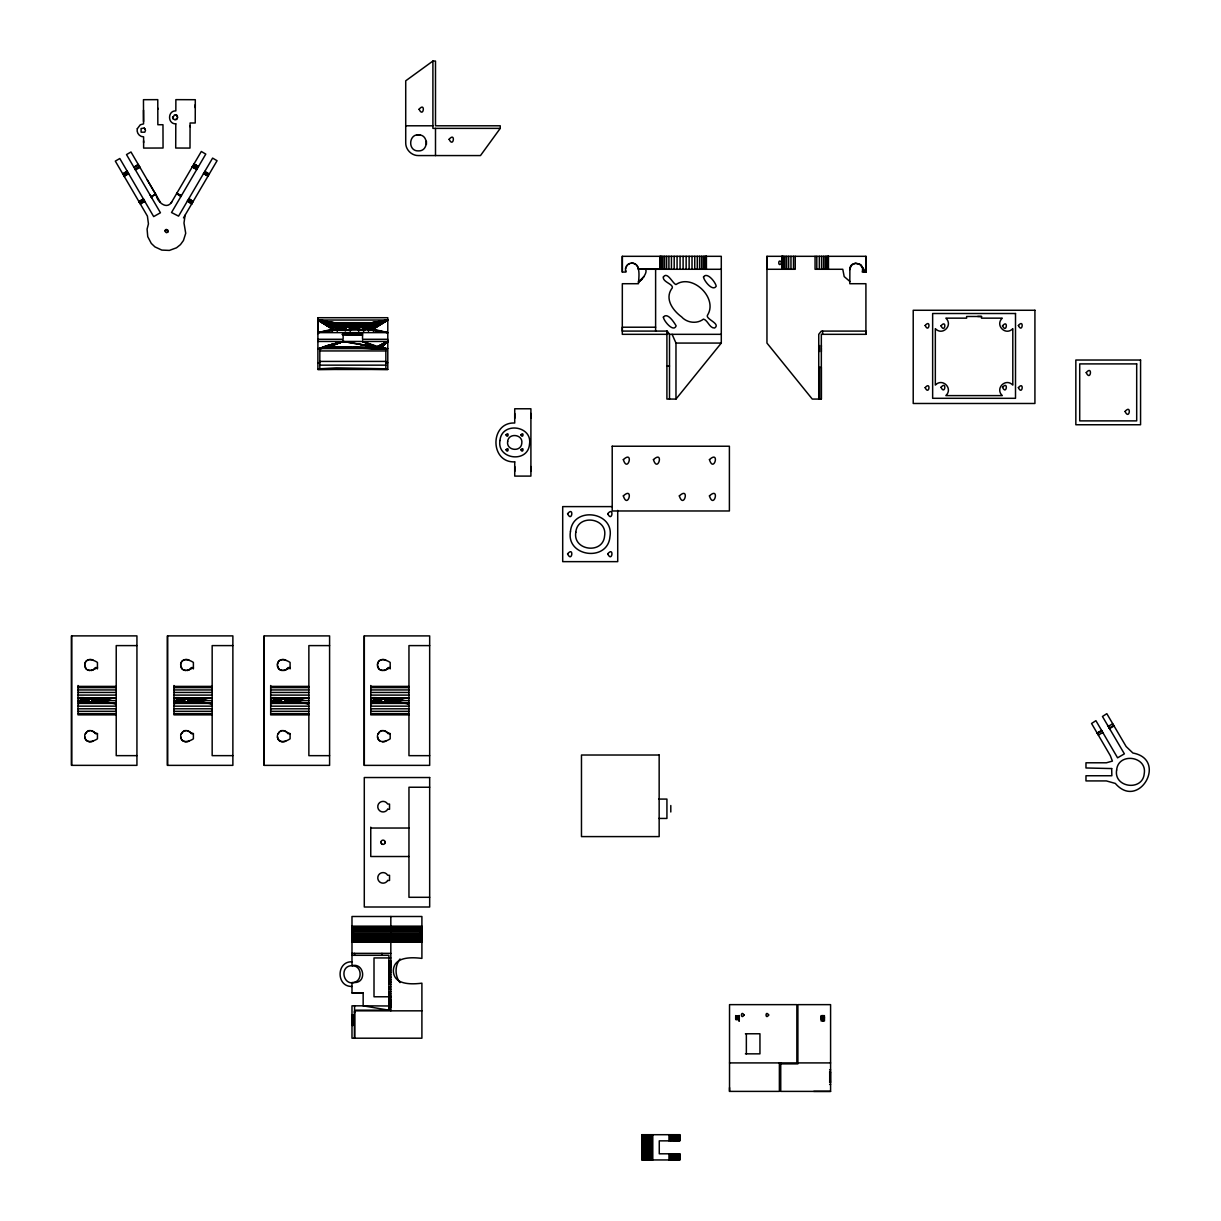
<?xml version="1.0" encoding="UTF-8"?>
<svg xmlns="http://www.w3.org/2000/svg" width="1221" height="1221" viewBox="0 0 1221 1221"><rect width="100%" height="100%" fill="white"/><g stroke="black" fill="none" stroke-linecap="round" stroke-linejoin="round"><path stroke-width="1.5" d="M71.551 765.353L71.551 635.882L136.935 635.882L136.935 765.353L71.551 765.353L71.551 635.882M167.491 765.369L167.491 635.882L232.875 635.882L232.875 765.353L167.491 765.369L167.491 635.882M264.194 765.369L264.209 635.897L329.594 635.897L329.594 765.369L264.194 765.369L264.209 635.897M317.887 326.663L317.872 333.791L317.887 317.719L387.79 317.719L387.79 369.459L317.887 369.459L317.887 317.719M354.578 1012.774L354.578 1010.835L421.901 1010.835M364.285 765.369L364.285 635.897L429.67 635.897L429.67 765.369L364.285 765.369L364.285 635.897M617.719 510.409L617.719 561.645L562.698 561.645L562.698 506.608L612.026 506.608M666.91 334.325L622.298 334.325L622.328 283.715L638.43 283.715C638.659 278.296 641.529 262.988 631.532 263.141C627.273 263.248 624.206 268.177 625.976 272.069L622.328 272.069L622.328 256.318L721.29 256.318L721.29 343.07L675.976 399.069L666.91 399.069L666.91 331.089L622.313 331.089L622.313 327.213L655.616 327.213M860.866 265.018L862.545 267.918L862.545 271.26L865.918 272.069L865.918 256.318L766.956 256.318L766.956 343.07L812.27 399.069L821.336 399.069L821.336 334.325L865.918 334.325L865.918 283.715L849.816 283.715L849.877 268.742L851.709 265.018L855.448 263.171L860.225 264.453L865.918 272.069L862.27 272.069C866.193 263.171 849.724 259.295 849.816 269.582M816.803 269.276L816.803 256.318M821.626 269.276L821.626 256.318M823.641 269.276L823.641 256.318M825.335 269.276L825.335 256.318M827.655 269.276L827.655 256.318M828.448 269.276L828.448 256.318M190.079 125.778L190.079 126.725M195.268 107.738L195.268 106.578M195.284 104.624L195.268 106.181M172.665 118.025L174.511 114.85L176.465 115.125L177.762 117.369L175.152 119.948L172.924 118.651L172.665 116.682M779.38 1062.911L779.38 1091.391L729.532 1091.391L729.532 1087.59M735.668 1019.214L735.714 1015.567M739.254 1021.031L739.316 1015.567M821.153 1021.031L821.229 1015.567M822.603 1021.031L822.679 1015.567M823.336 1021.031L823.412 1015.567M164.743 230.922C168.376 236.66 168.254 226.373 164.866 230.51M641.819 1149.205L641.834 1145.527M84.737 735.485C84.524 744.367 93.452 741.605 97.451 738.812L97.451 733.623C94.231 733.378 90.781 728.189 86.905 731.761C84.173 735.775 84.28 735.118 86.905 731.761M180.677 735.5C180.464 744.367 189.392 741.605 193.391 738.827L193.391 733.623C190.171 733.378 186.721 728.189 182.829 731.761C180.098 735.775 180.204 735.118 182.829 731.761M277.396 735.5C277.182 744.383 286.111 741.62 290.094 738.827L290.094 733.638C286.874 733.378 283.44 728.204 279.548 731.761C276.816 735.775 276.923 735.118 279.548 731.761M377.472 735.5C377.258 744.367 386.187 741.62 390.186 738.827L390.186 733.623C386.965 733.378 383.516 728.204 379.639 731.761C376.907 735.775 377.014 735.118 379.639 731.761M97.451 668.91L97.451 662.423C94.017 660.057 85.958 656.959 84.737 664.285C84.508 673.137 93.422 670.344 97.451 667.612L95.314 667.612L93.758 669.49M193.391 668.91L193.391 662.423C189.957 660.057 181.883 656.959 180.677 664.285C180.449 673.137 189.362 670.344 193.391 667.612L191.254 667.612L189.698 669.49M290.094 668.91L290.094 662.438C286.66 660.073 278.602 656.959 277.396 664.285C277.167 673.137 286.065 670.36 290.094 667.612L287.973 667.612L286.401 669.49M390.186 668.91L390.186 662.438C386.752 660.073 378.693 656.959 377.472 664.285C377.243 673.137 386.157 670.36 390.186 667.612L388.049 667.612L386.492 669.49M334.417 330.281C320.925 323.26 348.489 323.26 335.012 330.281M330.86 325.87L330.83 328.174C332.692 326.694 333.089 331.608 332.906 329.472L331.12 329.563L330.83 326.343L317.872 320.039L317.887 332.631L387.79 332.631L373.321 329.227L334.203 329.945L317.872 320.039L387.79 320.039L373.702 328.907L373.702 330.738C374.878 327.991 375.747 322.741 370.97 322.71L334.707 322.71C327.991 326.938 327.839 325.045 317.872 320.039L323.29 320.558M331.959 330.738L331.959 328.907L317.872 320.039L331.624 324.13L331.624 325.961C338.003 323.077 335.744 331.685 338.08 329.991L335.302 330.219M347.359 330.281C333.882 323.367 361.37 323.138 347.954 330.281M343.773 326.343C344.139 319.154 355.799 324.511 350.03 329.227C347.985 330.769 344.597 329.807 343.91 327.274C339.789 322.176 338.751 329.868 334.707 329.975L317.887 332.631L332.341 329.227L332.341 331.059M346.276 330.433C343.452 328.464 350.213 324.832 344.063 326.785L344.291 324.527L344.581 325.961L349.038 326.495L349.908 329.029M363.217 329.243C363.492 323.412 357.143 329.014 359.157 329.563C357.951 322.313 370.94 328.556 361.553 330.281M365.11 326.816C365.781 320.07 354.044 322.97 358.165 328.556C365.003 332.997 363.751 323.382 370.97 329.975L387.79 332.631L372.451 329.701M368.773 328.205C374.862 320.757 372.115 335.897 374.038 328.556L387.79 320.039L369.017 323.199L367.216 325.397L367.368 326.785L369.001 327.121L369.368 330.25L368.711 327.9L369.826 326.343L374.038 325.961L374.71 327.243L374.71 329.121L371.26 330.281M90.583 702.548C98.184 696.962 77.732 697.481 78.022 697.832L88.385 700.625L90.079 702.548L116.224 703.403L92.277 700.625L116.224 697.832L78.022 697.832L88.4 700.366L78.022 700.625L89.82 702.502M186.523 702.548C194.124 696.962 173.672 697.496 173.962 697.832L184.325 700.625L186.004 702.548L212.164 703.418L188.202 700.625L212.164 697.832L173.962 697.832L184.34 700.366L173.962 700.625L185.76 702.502M283.226 702.548C290.842 696.977 270.375 697.496 270.68 697.847L281.028 700.625L282.723 702.548L308.867 703.418L284.92 700.625L308.867 697.847L270.68 697.847L281.044 700.381L270.68 700.625L282.478 702.502M348.519 330.128L351.251 329.563L351.404 327.274L359.157 327.365M359.157 329.563C351.083 321.092 374.603 326.74 358.165 325.961L358.165 324.13L350.748 324.13L350.748 325.961C348.046 324.725 350.091 332.127 349.847 329.304M358.882 331.059L359.066 327.625L357.509 327.243L357.661 324.954L351.251 324.954L351.022 326.358L349.252 326.679L351.251 326.785L351.404 325.397L357.509 325.397L357.509 329.121L359.295 329.807M367.109 326.816L367.216 325.397L365.003 325.397L365.003 329.121L363.339 328.983L362.851 330.25L364.835 329.563L364.835 327.732L367.368 327.732L367.368 329.563L370.665 330.281M367.078 328.174L368.864 328.983C364.758 329.578 368.62 323.336 371.474 324.588C376.633 326.419 369.276 327.167 367.887 325.961L367.597 324.527L367.368 326.785L369.169 327.472L367.597 326.358L367.597 324.527M383.318 702.548C390.918 696.962 370.467 697.496 370.757 697.832L381.12 700.625L382.814 702.548L408.959 703.418L385.012 700.625L408.959 697.832L370.757 697.832L381.135 700.366L370.757 700.625L382.555 702.502M371.474 324.588L371.474 322.741L387.79 320.039L374.71 327.274L374.557 329.563L371.825 330.128M338.08 324.527L338.08 326.358L336.309 326.679L336.508 327.472L338.293 326.785L338.08 324.527L337.79 325.961L334.707 326.633C332.692 324.237 332.036 330.983 332.616 328.983L330.86 328.647C335.622 324.084 336.141 329.609 338.568 328.647L338.293 324.954L336.202 322.985L317.872 320.039L331.624 328.556L331.624 330.387M345.696 329.243L345.696 327.121L336.798 327.365L336.904 328.205M365.14 328.174C363.4 326.801 363.186 331.059 363.339 328.983L365.11 328.647L363.492 328.464L362.118 326.221L364.331 325.961L364.621 324.527L364.835 326.785L363.217 327.121L365.11 327.701L363.446 327.625L363.614 331.059M357.509 329.121L357.661 327.732L351.251 327.732M367.368 327.732L367.216 329.121L367.216 325.397M373.061 329.563L372.756 327.472L374.557 326.785L374.71 325.397L387.79 320.039L371.962 322.832L371.962 324.664L369.963 324.664L369.475 322.985L362.744 322.985L362.744 324.817L359.768 324.817L359.768 322.985L349.145 322.985L349.145 324.817L346.169 324.817L346.169 322.985L336.202 322.985L336.202 324.817L333.226 324.817L333.226 322.985L317.872 320.039L331.349 328.159L331.12 329.563L333.333 330.433L331.12 329.563L331.12 327.732L317.872 320.039L334.203 322.741L334.203 324.588L333.699 322.832L317.872 320.039L330.86 326.816M358.165 324.13L357.89 326.358L359.646 327.259L357.661 326.785L357.661 324.954L357.89 326.358L359.874 327.075L358.165 325.961L364.331 325.961L364.331 324.13L367.887 324.13L367.887 325.961L369.826 326.923L367.887 325.961L374.038 325.961L374.328 324.527L374.328 326.358L372.558 326.679L374.557 326.785L374.557 324.954L387.79 320.039L374.328 328.159L374.038 330.387M350.748 325.961L347.359 326.648L351.022 326.358L351.022 324.527L350.748 325.961L344.581 325.961L346.52 326.923L344.581 325.961L344.581 324.13L337.79 324.13L337.79 325.961L331.624 325.961L333.577 326.923L331.349 326.358L331.12 324.954L317.872 320.039L331.959 323.779L332.341 325.305L337.072 325.305L336.645 323.199L336.645 325.03L332.768 325.03L332.341 323.458L317.872 320.039L330.952 325.397L331.12 326.785L332.906 327.472L331.349 326.358L331.624 324.13M380.998 841.712L380.998 842.826M385.119 842.826L385.119 841.712M362.637 329.853L364.621 329.991L362.637 330.433M185.088 215.232L183.989 223.031L185.714 233.303L183.44 240.522L180.449 244.627L176.511 247.802L169.383 250.412L161.813 250.091L154.945 246.901L151.282 243.406L147.756 236.691L147.085 229.136L148.443 223.87L147.42 216.117L115.323 161.126L119.795 158.516L153.678 216.59L160.439 212.759L126.511 154.594L130.983 151.984L155.876 194.643M344.291 328.159L344.063 329.563L346.062 330.25M372.344 329.853L374.557 329.563L374.557 327.732L387.79 320.039L374.038 324.13L374.038 325.961L371.825 326.801L374.328 326.358L374.557 324.954M362.545 327.014L364.621 326.358L364.621 324.527M349.618 329.807L351.511 328.647L351.511 325.87L357.402 325.87M325.168 346.276C333.409 346.062 322.008 349.465 325.168 346.276L343.132 341.453L385.851 348.58L385.851 368.788L319.826 368.788L319.826 348.58L324.328 346.566M378.006 347.619L343.132 341.453L328.556 346.978L378.785 347.756C385.714 347.817 376.221 344.337 377.777 347.542L360.454 344.505M625.701 267.918L625.549 268.742M88.4 700.366L90.323 698.687M184.34 700.366L186.264 698.687M281.044 700.381L282.982 698.687M381.135 700.366L383.058 698.687M84.737 664.285L85.455 662.194M180.677 664.285L181.38 662.209M277.396 664.285L278.098 662.209M377.472 664.285L378.189 662.209M369.001 327.701L369.169 326.892M367.887 328.556L364.331 328.556L364.331 330.387L364.621 328.159L364.835 329.563L362.851 329.67M372.558 330.25L374.557 329.563L374.328 328.159M349.252 329.67L349.038 330.433L351.251 329.563L351.251 324.954M167.918 231.929L167.475 229.93L165.827 229.64M360.668 326.709L357.89 326.358L357.89 324.527M644.078 276.572C628.952 290.445 649.557 275.259 645.482 269.276L638.385 268.742L638.43 269.597M333.837 326.801L331.349 326.358M367.887 325.961L370.1 326.221M167.826 232.112L167.643 230.082L166.025 229.579M349.45 327.472L351.251 326.785L349.252 326.679M345.864 330.052L336.202 329.701M372.756 326.892L374.557 326.785M362.118 326.221L364.331 325.961M371.825 326.221L374.038 325.961M183.501 217.872L217.063 160.714L212.607 158.104L178.571 216.132L171.52 212.515L205.784 154.105L201.312 151.48L171.23 202.793L171.84 201.74M197.268 168.62L192.704 166.163L196.749 169.505L192.277 166.88L196.81 169.398M193.971 163.98L198.443 166.621L193.941 164.041L198.382 166.712L193.727 164.408L197.924 167.506M191.666 204.044L187.515 200.87L191.987 203.48L187.82 200.351L192.72 202.228M208.15 175.931L203.571 173.504L208.272 175.702M208.883 174.679L204.64 171.688M188.858 198.58L193.101 201.572L188.767 198.718M400.03 958.973C394.734 965.719 394.734 975.884 400.03 982.615M626.358 266.346L627.38 265.018M500.244 128.373L480.479 155.571L418.406 155.571C411.63 155.708 405.586 149.664 405.723 142.872L405.723 80.815L432.906 61.05L435.5 61.05L435.5 125.794L500.244 125.794L500.244 128.373L432.906 128.373L432.906 61.05M171.245 202.747C165.842 209.997 156.914 200.992 156.303 195.375M85.852 661.584L86.905 660.546M181.792 661.599L182.829 660.546M278.51 661.599L279.548 660.561M378.586 661.599L379.639 660.561M348.947 333.898L342.017 334.386M362.53 333.898L347.863 334.478M176.45 119.612L177.411 118.666M356.364 348.168L385.851 348.58L381.624 347.085L387.79 341.453L317.887 341.453M378.251 346.276L387.79 341.453L381.624 346.871L387.79 341.453L378.006 346.337M381.471 346.672L387.79 341.453L378.51 346.23M381.334 346.566L387.79 341.453L378.785 346.199M381.181 346.489L387.79 341.453L379.075 346.169M380.983 346.413L387.79 341.453L379.38 346.169M155.449 193.925L151.206 196.917L155.662 194.292M380.754 346.337L387.79 341.453L379.67 346.169M628.021 264.453L629.487 263.614M380.509 346.276L387.79 341.453L379.96 346.199M638.43 281.7L641.849 279.472M143.59 199.298L138.95 201.618L139.789 203.052L144.368 200.641L140.018 203.434L144.78 201.328L140.384 204.09M123.062 174.374L127.625 171.932M380.25 346.23L387.79 341.453M124.084 176.129L128.281 173.046M122.878 174.069L127.106 171.047M348.473 334.295L361.034 334.478M122.741 173.84L127.274 171.337M139.057 201.801L143.452 199.038M1108.256 726.358L1112.728 723.732M1109.248 728.052L1113.72 725.427M1109.568 728.586L1114.04 725.961M133.883 167.231L138.294 164.53L133.883 167.231L138.706 165.232M134.982 169.124L139.453 166.514M139.652 166.85L135.18 169.46L134.768 168.757M139.896 203.251L144.368 200.641M1097.13 733.058L1101.601 730.448M1097.221 733.226L1101.708 730.616M1097.389 733.485L1101.861 730.875M1098.335 735.103L1102.807 732.493M815.063 256.318L815.063 269.276L842.78 269.276L844.184 276.572L849.816 281.395M374.816 326.816L387.79 320.039L372.451 322.985L372.451 324.817L369.475 324.817L369.475 322.985M87.515 660.134L88.874 659.584M93.147 669.886L91.056 670.604M183.455 660.149L184.798 659.584M189.087 669.902L186.996 670.604M87.515 731.348L89.591 730.646M93.147 741.101L91.789 741.666M280.158 660.149L281.517 659.584M285.79 669.902L283.715 670.604M183.455 731.348L185.531 730.646M189.087 741.101L187.729 741.666M380.25 660.149L381.608 659.584M385.882 669.902L383.791 670.604M280.158 731.364L282.234 730.646M285.79 741.116L284.432 741.681M380.25 731.348L382.326 730.646M385.882 741.116L384.523 741.666M374.847 326.343L387.79 320.039L373.321 323.458L373.321 325.305L368.605 325.305L368.223 323.779L363.995 323.779L363.995 325.61L358.501 325.61L358.501 323.779L350.396 323.779L350.396 325.61L344.917 325.61L344.917 323.779L337.454 323.779L337.454 325.61L331.959 325.61L331.959 323.779M374.816 325.87L387.79 320.039L373.702 323.779L373.702 325.61L368.223 325.61L368.223 323.779M324.206 346.672L319.826 348.58L326.297 347.787M324.023 346.978L319.826 348.58L325.992 347.771M325.702 346.199L343.132 341.453L328.541 346.871L343.132 341.453L325.427 346.23M324.053 347.085L319.826 348.58L325.702 347.756M326.297 346.169L343.132 341.453L328.388 346.672L343.132 341.453L325.992 346.169M328.098 346.489L343.132 341.453L326.587 346.169M327.9 346.413L343.132 341.453L326.877 346.199M327.671 346.337L343.132 341.453L327.167 346.23M327.426 346.276L343.132 341.453M324.328 347.375L319.826 348.58L324.099 346.764L319.826 348.58L324.908 347.619M349.618 327.121L351.404 327.243L349.908 327.9M363.446 327.625L368.864 327.365M373.321 331.059L373.153 327.625L374.71 327.243L372.924 327.121L373.061 327.945M324.496 347.466L319.826 348.58L324.694 347.542M337.79 325.961L335.577 326.801M333.226 329.701L317.887 332.631L334.203 329.945M372.924 329.807L374.816 328.647L373.214 328.464L374.847 328.174L363.522 328.174M369.368 327.259L367.368 326.785L367.368 324.954L364.835 324.954L364.835 326.785L362.851 327.259L364.621 326.358M338.599 328.174L336.798 328.983L338.461 329.121M351.541 328.174L349.847 328.724M359.157 328.983L357.371 328.174M373.214 327.9L374.816 327.701L373.153 327.625M92.247 700.366L116.224 697.832L90.583 698.702M188.187 700.366L212.164 697.832L186.523 698.702M284.905 700.381L308.867 697.847L283.226 698.702M384.981 700.366L408.959 697.832L383.318 698.702M92.201 700.121L116.224 697.832L90.827 698.748M188.141 700.121L212.164 697.832L186.767 698.748M284.844 700.121L308.867 697.847L283.47 698.748M384.936 700.121L408.959 697.832L383.562 698.748M92.124 699.877L116.224 697.832L91.071 698.824M188.065 699.877L212.164 697.832L187.011 698.824M284.768 699.892L308.867 697.847L283.715 698.839M384.859 699.877L408.959 697.832L383.806 698.839M348.244 330.219L351.022 329.991L351.022 328.159M361.843 330.219L364.621 329.991M371.55 330.219L374.328 329.991L372.1 330.006M351.404 327.243L349.755 327.365L349.755 329.563M332.616 328.983L330.952 329.121L330.952 325.397M363.339 327.365L365.003 327.243L364.835 324.954M373.061 327.365L374.71 327.243M92.002 699.648L116.224 697.832L91.3 698.946M187.942 699.648L212.164 697.832L187.24 698.946M284.661 699.664L308.867 697.847L283.944 698.946M384.737 699.648L408.959 697.832L384.035 698.946M737.286 1015.979C735.073 1015.887 735.317 1019.581 737.499 1019.199C741.773 1018.024 734.706 1012.056 737.286 1019.688M822.817 1015.964C820.588 1015.887 820.833 1019.566 823.015 1019.199C827.289 1018.024 820.222 1012.041 822.817 1019.688M92.247 700.869L116.224 703.403L78.022 703.403L90.079 702.548M188.187 700.885L212.164 703.418L173.962 703.418L186.004 702.548M284.905 700.885L308.867 703.418L270.68 703.418L282.723 702.548M384.981 700.885L408.959 703.418L370.757 703.418L382.814 702.548M78.022 703.403L90.323 702.563M173.962 703.418L186.264 702.563M270.68 703.418L282.982 702.563M370.757 703.418L383.058 702.563M332.463 327.9L330.952 327.243L332.753 327.701M357.509 327.243L359.447 326.892M333.333 329.853L331.349 329.991L334.127 330.219M369.001 327.121L367.109 327.701L368.711 327.9L368.605 331.059M351.984 961.812C336.141 961.095 336.141 987.133 351.984 986.415M91.865 699.435L116.224 697.832L91.514 699.084M187.805 699.435L212.164 697.832L187.439 699.084M284.524 699.45L308.867 697.847L284.157 699.084M384.6 699.45L408.959 697.832L384.249 699.084M631.12 263.171L632.814 263.171M89.591 659.432L91.056 659.432M185.531 659.432L186.996 659.432M282.234 659.447L283.715 659.447M382.326 659.432L383.791 659.432M91.056 741.819L89.591 741.819M186.996 741.819L185.531 741.819M283.715 741.819L282.234 741.819M383.791 741.819L382.326 741.819M91.697 699.251L116.224 697.832M187.637 699.251L212.164 697.832M284.356 699.251L308.867 697.847M384.432 699.251L408.959 697.832M331.349 324.527L331.12 326.785L333.104 326.679L332.906 327.472M338.461 325.397L343.91 325.397L344.063 326.785L346.062 326.679L345.864 327.472L344.291 326.358L344.291 324.527M359.646 326.679L357.661 326.785L359.157 327.945M335.577 330.128L338.08 329.991L335.836 330.006M359.646 330.25L357.661 329.563L357.661 327.732M362.118 330.128L364.835 329.563M319.826 368.788L336.324 367.872L385.851 368.788M359.066 327.625L357.402 327.701L359.005 327.9M363.446 328.724L365.11 328.647M373.153 328.724L374.816 328.647M317.887 369.459L333.608 369.261M368.559 369.261L337.103 369.261M348.794 330.006L351.022 329.991L350.748 328.556L358.165 328.556M352.838 334.493L360.836 334.447L348.077 334.447M659.996 269.276L660.592 256.318M405.723 125.794L432.906 125.794M416.971 134.859L419.948 134.859M645.482 269.276L721.29 269.276M981.516 316.483L966.62 316.483L966.62 318.147L945.878 318.147C953.403 325.32 942.505 336.202 935.332 328.678L935.332 385.073C942.505 377.548 953.403 388.446 945.878 395.604L1002.258 395.604C994.733 388.446 1005.631 377.548 1012.804 385.073L1012.804 328.678C1005.631 336.202 994.733 325.32 1002.258 318.147L981.516 318.147L981.516 316.483L977.685 316.437M337.072 325.305L337.072 323.458L345.299 323.458L345.711 325.03L349.603 325.03L349.603 323.199L350.03 325.305L345.299 325.305L344.917 323.779M350.03 325.305L350.03 323.458L358.882 323.458L359.31 325.03L363.202 325.03L363.202 323.199L363.614 325.305L358.882 325.305L358.501 323.779M363.614 325.305L363.614 323.458L368.605 323.458L369.017 325.03L372.909 325.03L372.909 323.199L373.321 325.305M333.226 322.985L333.699 324.664L335.714 324.664L335.714 322.832L336.202 324.817M346.169 322.985L346.657 324.664L348.657 324.664L348.657 322.832L349.145 324.817M359.768 322.985L360.241 324.664L362.255 324.664L362.255 322.832L362.744 324.817M336.508 329.472L338.293 329.563L338.293 324.954L344.063 324.954L344.063 329.563L343.91 327.274L345.558 327.365L345.558 329.563M365.11 325.87L367.109 325.87M351.541 326.343L357.371 326.343M365.14 326.343L367.078 326.343M344.887 326.694L350.183 326.694M359.02 326.694L365.247 326.709M338.568 326.816L343.803 326.816M351.511 326.816L357.402 326.816M338.293 327.732L344.063 327.732M330.83 328.174L345.39 328.174M349.923 328.174L358.989 328.174M337.79 328.556L344.581 328.556M344.917 328.907L337.454 328.907L337.454 330.738L337.072 329.227L345.299 329.227L345.299 331.059M350.03 331.059L350.03 329.227L358.882 329.227M368.605 329.227L363.614 329.227L363.995 330.738L363.995 328.907L368.223 328.907L368.223 330.738M349.145 329.701L359.768 329.701M362.744 329.701L369.475 329.701M343.07 334.295L347.451 334.478M721.29 334.325L669.505 334.325L666.91 331.089L669.505 334.325L669.505 399.069M343.132 335.042L362.545 335.042M317.887 339.285L343.132 339.285L343.132 333.592M387.79 339.285L362.545 339.285L362.545 333.592M672.099 334.325L675.976 343.07L721.29 343.07M317.887 348.58L387.79 348.58M319.826 350.946L385.851 350.946M319.826 361.416L385.851 361.416M317.887 362.713L319.826 362.713M385.851 362.713L387.79 362.713M319.826 365.155L385.851 365.155M666.91 366.041L669.505 366.041M136.935 645.604L116.224 645.604L116.224 755.646L136.935 755.646M232.875 645.604L212.164 645.604L212.164 755.646L232.875 755.646M329.594 645.604L308.867 645.604L308.867 755.662L329.594 755.662M429.67 645.604L408.959 645.604L408.959 755.662L429.67 755.662M78.022 686.385L116.224 686.385M173.962 686.385L212.164 686.385M270.68 686.385L308.867 686.385M370.757 686.385L408.959 686.385M78.022 687.621L116.224 687.621M173.962 687.621L212.164 687.621M270.68 687.621L308.867 687.621M370.757 687.621L408.959 687.621M78.022 689.941L116.224 689.941M173.962 689.941L212.164 689.941M270.68 689.941L308.867 689.941M370.757 689.941L408.959 689.941M78.022 692.444L116.224 692.444M173.962 692.444L212.164 692.444M270.68 692.46L308.867 692.46M370.757 692.46L408.959 692.46M78.022 695.085L116.224 695.085M173.962 695.1L212.164 695.1M270.68 695.1L308.867 695.1M370.757 695.1L408.959 695.1M92.277 700.625L116.224 700.625M188.202 700.625L212.164 700.625M284.92 700.625L308.867 700.625M385.012 700.625L408.959 700.625M78.022 706.15L116.224 706.15M173.962 706.15L212.164 706.15M270.68 706.165L308.867 706.165M370.757 706.15L408.959 706.15M78.022 708.791L116.224 708.791M173.962 708.791L212.164 708.791M270.68 708.806L308.867 708.806M370.757 708.806L408.959 708.806M78.022 711.309L116.224 711.309M173.962 711.309L212.164 711.309M270.68 711.309L308.867 711.309M370.757 711.309L408.959 711.309M78.022 713.629L116.224 713.629M173.962 713.629L212.164 713.629M270.68 713.629L308.867 713.629M370.757 713.629L408.959 713.629M116.224 714.865L78.022 714.865L78.022 685.515M212.164 714.865L173.962 714.865L173.962 685.515M308.867 714.88L270.68 714.88L270.68 685.53M408.959 714.865L370.757 714.865L370.757 685.515M95.314 733.638L97.451 733.638M191.254 733.638L193.391 733.638M287.973 733.653L290.094 733.653M388.049 733.638L390.186 733.638M429.67 787.24L408.959 787.24L408.959 897.298L429.67 897.298M658.821 799.083L666.925 799.083L666.925 818.436L658.821 818.436M370.757 828.036L408.959 828.036M408.959 856.516L370.757 856.516L370.757 827.166M351.984 926.159L421.901 926.159M351.984 927.075L421.901 927.075M351.984 927.319L421.901 927.319M351.984 928.128L421.901 928.128M351.984 929.288L421.901 929.288M353.281 930.539L419.963 930.539M351.984 930.738L353.281 930.738M419.963 930.738L421.901 930.738M351.984 931.654L421.901 931.654M351.984 932.615L353.281 932.615M419.963 932.615L421.901 932.615M353.281 933.226L419.963 933.241M351.984 933.607L353.281 933.607M419.963 933.622L421.901 933.622M351.984 934.63L421.901 934.63M351.984 935.637L353.281 935.637M419.963 935.637L421.901 935.637M353.281 936.019L419.963 936.019M351.984 936.644L353.281 936.644M419.963 936.644L421.901 936.644M353.281 937.392L419.963 937.392M351.984 937.606L353.281 937.606M419.963 937.606L421.901 937.606M351.984 938.506L421.901 938.522M351.984 939.972L421.901 939.972M351.984 941.132L421.901 941.132M351.984 941.94L421.901 941.94M351.984 942.185L421.901 942.185M351.984 953.357L390.827 953.357M351.984 955.31L388.889 955.31L388.889 1010.179L363.156 1005.829L351.984 1005.829L351.984 1038.201L421.901 1038.201L421.901 983.18C411.904 984.431 393.666 985.24 393.345 970.802C393.666 956.364 411.904 957.157 421.901 958.409L421.901 916.498L351.984 916.498L351.984 965.704C339.438 965.582 342.521 985.82 354.578 982.539C367.139 982.646 364.041 962.407 351.984 965.704C362.835 965.201 362.835 983.027 351.984 982.539L351.984 992.963L363.156 992.963M390.827 957.936L374.008 957.936L374.008 996.779L390.827 996.779M388.889 961.431L390.827 961.431M388.889 961.675L390.827 961.675M388.889 961.95L390.827 961.95M388.889 962.27L390.827 962.27M388.889 962.621L390.827 962.621M388.889 963.003L390.827 963.003M388.889 963.4L390.827 963.4M388.889 963.812L390.827 963.812M388.889 964.239L390.827 964.239M388.889 964.666L390.827 964.666M388.889 965.078L390.827 965.078M388.889 965.414L390.827 965.414M388.889 965.475L390.827 965.475M388.889 965.857L390.827 965.857M388.889 966.208L390.827 966.208M388.889 966.528L390.827 966.711M388.889 966.803L390.827 966.803M388.889 967.047L390.827 967.047M388.889 967.23L390.827 967.368M388.889 967.81L390.827 967.81M388.889 969.199L390.827 969.199M388.889 970.832L390.827 970.832M388.889 972.252L390.827 972.252M388.889 972.71L390.827 972.71M388.889 974.785L390.827 974.785M388.889 977.014L390.827 977.014M388.889 977.349L390.827 977.349M388.889 979.379L390.827 979.379M388.889 979.914L390.827 979.914M388.889 981.821L390.827 981.821M388.889 982.447L390.827 982.447M388.889 984.309L390.827 984.309M388.889 986.797L390.827 986.797M388.889 989.239L390.827 989.239M388.889 991.605L390.827 991.605M351.984 992.887L363.156 992.887L363.156 1005.829L390.827 1005.997M388.889 993.833L390.827 993.833M388.889 995.909L390.827 995.909M388.889 997.786L390.827 997.786M388.889 999.419L390.827 999.419M388.889 1000.808L390.827 1000.808M388.889 1001.251L390.827 1001.144M388.889 1001.388L390.827 1001.388M388.889 1001.571L390.827 1001.571M388.889 1001.907L390.827 1001.907M388.889 1002.09L390.827 1002.09M388.889 1002.41L390.827 1002.41M388.889 1002.762L390.827 1002.716M388.889 1003.143L390.827 1003.204M388.889 1003.54L390.827 1003.54M388.889 1003.952L390.827 1003.952M388.889 1004.379L390.827 1004.379M388.889 1004.807L390.827 1004.807M388.889 1005.219L390.827 1005.219M388.889 1005.616L390.827 1005.616M388.889 1006.348L390.827 1006.348M388.889 1006.669L390.827 1006.669M388.889 1006.943L390.827 1006.943M388.889 1007.172L390.827 1007.371M388.889 1007.584L390.827 1007.584M390.827 1010.179L354.578 1010.179L354.578 1005.829M351.984 1014.743L353.281 1014.743L353.281 1025.426L351.984 1025.426M351.984 1016.193L353.281 1016.193M351.984 1017.108L353.281 1017.108M351.984 1018.07L353.281 1018.07M351.984 1019.062L353.281 1019.062M351.984 1020.084L353.281 1020.084M351.984 1021.092L353.281 1021.092M351.984 1022.084L353.281 1022.084M351.984 1023.061L353.281 1023.061M351.984 1023.961L353.281 1023.961M745.421 1033.775L759.95 1033.775L759.95 1053.845L745.421 1053.845M729.532 1062.911L830.585 1062.911M829.608 1069.855L830.585 1069.855M829.608 1071.992L830.585 1071.992M829.608 1072.42L830.585 1072.42M829.608 1073.259L830.585 1073.259M829.608 1074.175L830.585 1074.175M829.608 1075.136L830.585 1075.136M829.608 1076.128L830.585 1076.128M829.608 1077.151L830.585 1077.151M829.608 1078.158L830.585 1078.158M829.608 1079.166L830.585 1079.166M829.608 1080.127L830.585 1080.127M829.608 1081.028L830.585 1081.028M829.608 1081.882L830.585 1081.882M829.608 1082.294L830.585 1082.294M829.608 1084.446L830.585 1084.446M813.751 1091.391L830.585 1091.391L830.585 1004.639L797.893 1004.639L797.893 1063.873L780.738 1063.873L780.738 1062.911L780.738 1091.391L830.585 1091.391M656.73 269.276L655.616 269.276L655.616 331.089M370.375 330.219L367.597 329.991L369.826 330.006M333.577 330.006L331.349 329.991L333.837 330.128M360.119 330.006L357.89 329.991L360.958 330.281M374.328 326.358C371.871 325 372.268 328.251 372.344 326.495M338.08 326.358L336.096 326.495M348.794 326.343L351.022 326.358M353.541 347.344L378.251 347.68L360.683 344.566M372.069 369.261L387.79 369.459M378.51 347.726L328.556 346.978L385.851 348.58L381.639 346.978M381.334 347.375L385.851 348.58L326.877 347.756L385.851 348.58L381.562 347.176L385.851 348.58L356.761 348.107M327.426 347.68L356.501 348.153M380.983 347.542L385.851 348.58L327.9 347.542L385.851 348.58L381.181 347.466M379.38 347.787L385.851 348.58L328.251 347.375L385.851 348.58L379.67 347.771M638.385 268.742L659.798 269.276L659.996 256.318M385.851 348.58L328.48 347.176L385.851 348.58L378.785 347.756M328.388 347.283L357.051 347.985M382.326 702.426L370.757 700.625L381.135 700.885M282.234 702.426L270.68 700.625L281.044 700.885M185.516 702.411L173.962 700.625L184.34 700.885M89.591 702.411L78.022 700.625L88.4 700.869M383.562 702.502L408.959 703.418L384.936 701.129M283.47 702.502L308.867 703.418L284.844 701.129M186.767 702.502L212.164 703.418L188.141 701.129M90.827 702.502L116.224 703.403L92.201 701.129M383.806 702.426L408.959 703.418L384.859 701.373M283.715 702.426L308.867 703.418L284.768 701.373M187.011 702.411L212.164 703.418L188.065 701.373M91.071 702.411L116.224 703.403L92.124 701.373M367.109 328.647L368.773 328.724L369.001 329.807M357.402 328.647L359.066 328.724M345.467 328.724L343.803 328.647L343.803 325.87L338.599 326.343M330.86 328.647L332.524 328.724M384.035 702.304L408.959 703.418L384.737 701.602M283.944 702.304L308.867 703.418L284.661 701.602M187.24 702.304L212.164 703.418L187.942 701.602M91.3 702.304L116.224 703.403L92.002 701.587M382.097 702.304L370.757 700.625L381.181 701.129M282.005 702.304L270.68 700.625L281.105 701.129M185.287 702.304L173.962 700.625L184.386 701.129M89.362 702.304L78.022 700.625L88.446 701.129M384.249 702.167L408.959 703.418L384.6 701.816M284.157 702.167L308.867 703.418L284.524 701.816M187.439 702.167L212.164 703.418L187.805 701.8M91.514 702.167L116.224 703.403L91.865 701.8M362.851 326.679L364.835 326.785M349.45 329.472L351.251 329.563M344.063 326.785L345.696 327.121M331.12 326.785L332.906 326.892M367.597 329.991L370.1 330.128M360.393 330.128L357.89 329.991L360.668 330.219M384.432 701.999L408.959 703.418M284.356 701.999L308.867 703.418M187.637 701.999L212.164 703.418M91.697 701.999L116.224 703.403M419.459 134.921C408.577 133.058 407.371 151.328 418.406 150.9C428.632 151.389 428.846 134.631 418.62 134.859M344.581 325.961L346.795 326.801M363.217 327.121L365.003 327.243M336.675 327.121L338.461 327.243L338.293 329.563L338.08 328.159M349.038 329.853L350.748 330.387L350.748 328.556M382.814 698.702L370.757 697.832L381.181 700.121M381.883 702.167L370.757 700.625L381.273 701.373M282.723 698.702L270.68 697.847L281.105 700.121M281.792 702.167L270.68 700.625L281.181 701.373M186.004 698.702L173.962 697.832L184.386 700.121M185.088 702.167L173.962 700.625L184.478 701.373M90.079 698.702L78.022 697.832L88.446 700.121M89.148 702.167L78.022 700.625L88.538 701.373M382.555 698.748L370.757 697.832L381.273 699.877M282.478 698.748L270.68 697.847L281.181 699.892M185.76 698.748L173.962 697.832L184.478 699.877M89.82 698.748L78.022 697.832L88.538 699.877M373.061 328.983L374.71 329.121L374.71 325.397M330.952 327.243L332.616 327.365L332.616 329.563M349.755 328.983L351.404 329.121M344.291 329.991L347.069 330.219M382.326 698.839L370.757 697.832L381.379 699.648M282.234 698.839L270.68 697.847L281.288 699.664M185.516 698.824L173.962 697.832L184.585 699.648M89.591 698.824L78.022 697.832L88.645 699.648M381.685 701.999L370.757 700.625L381.379 701.602M281.608 701.999L270.68 700.625L281.288 701.602M184.89 701.999L173.962 700.625L184.585 701.602M88.95 701.999L78.022 700.625L88.645 701.587M382.097 698.946L370.757 697.832L381.517 699.45M282.005 698.946L270.68 697.847L281.441 699.45M185.287 698.946L173.962 697.832L184.722 699.435M89.362 698.946L78.022 697.832L88.782 699.435M370.757 700.625L381.517 701.816M270.68 700.625L281.441 701.816M173.962 700.625L184.722 701.8M78.022 700.625L88.782 701.8M381.883 699.084L370.757 697.832L381.685 699.251M281.792 699.084L270.68 697.847L281.608 699.251M185.088 699.084L173.962 697.832L184.89 699.251M89.148 699.084L78.022 697.832L88.95 699.251M345.406 327.9L343.91 327.243M371.474 329.945L387.79 332.631M343.773 328.174L345.558 328.983M382.326 670.604L380.25 669.902M282.234 670.604L280.158 669.902M185.531 670.604L183.455 669.902M89.591 670.604L87.515 669.886M383.791 730.646L385.882 731.348M283.715 730.646L285.79 731.364M186.996 730.646L189.087 731.348M91.056 730.646L93.147 731.348M144.215 128.113L141.087 128.541L141.102 132.204L144.765 132.189L145.513 130.357L144.215 128.113L145.162 129.06M377.579 347.466L362.545 341.453L377.579 346.489M633.638 263.339L635.897 264.453M384.523 659.584L385.882 660.149M284.432 659.584L285.79 660.149M187.729 659.584L189.087 660.149M91.789 659.584L93.147 660.134M281.517 741.681L280.158 741.116M184.798 741.666L183.455 741.101M88.874 741.666L87.515 741.101M377.289 347.283L362.545 341.453L377.411 347.375M362.545 341.453L377.182 347.176M180.906 196.535L176.633 193.544L181.441 195.604M191.987 203.48L187.439 201.007L191.834 203.754M193.727 164.408L198.275 166.911M175.839 114.866L176.999 115.537M193.544 164.713L198.016 167.338M204.838 171.337L209.31 173.962M192.704 166.163L197.176 168.788M192.521 166.468L196.993 169.093L192.613 166.331M196.856 169.322L192.384 166.697L196.779 169.46M176.755 193.361L181.227 195.986L176.862 193.177M176.633 193.544L181.12 196.169M187.713 200.534L192.17 203.159M386.492 731.761L387.942 733.409M286.401 731.761L287.851 733.424M189.698 731.761L191.148 733.409M93.758 731.761L95.207 733.409M379.639 740.704L378.586 739.667M279.548 740.704L278.51 739.667M182.829 740.704L181.792 739.651M86.905 740.689L85.852 739.651M176.465 115.125L177.411 116.071M379.075 669.001L377.472 665.75M278.999 669.001L277.396 665.766M182.28 669.001L180.677 665.75M86.34 669.001L84.737 665.75M636.538 265.018L637.576 266.346M1107.6 725.243L1110.225 729.7M147.298 179.945L160.378 202.289M150.198 195.192L151.831 197.97M135.439 169.917L139.972 167.399M124.328 176.541L123.703 175.473M128.8 173.947L123.901 175.824L128.373 173.214L124.267 176.45M378.189 739.041L377.472 736.965M278.098 739.056L277.396 736.965M181.38 739.041L180.677 736.965M85.455 739.041L84.737 736.965M638.217 267.918L637.942 267.109M172.573 117.353L172.924 118.651M371.474 322.741L371.962 324.664M362.255 324.664L361.752 322.741L361.752 324.588M348.657 324.664L348.168 322.741L348.168 324.588M335.714 324.664L335.21 322.741L335.21 324.588M350.03 329.227L350.396 330.738L350.396 328.907L358.501 328.907L358.501 330.738M371.962 322.832L372.451 324.817M363.217 327.701L363.049 327.472M625.549 270.436L625.701 271.26M337.072 323.458L337.454 325.61M373.321 323.458L373.702 325.61M363.614 323.458L363.995 325.61M350.03 323.458L350.396 325.61M364.835 327.732L365.003 329.121M338.293 324.954L338.461 327.243L336.904 327.625L338.568 327.701L336.95 327.9L337.072 331.059M641.88 1145.954L641.88 1134.706L679.975 1134.706L679.883 1140.857L659.264 1140.857L659.264 1153.799L679.975 1153.799L679.975 1159.95L641.788 1159.95L641.88 1148.625M824.404 1015.567L824.465 1021.031M822.954 1015.567L823.015 1021.031M822.221 1015.567L822.282 1021.031M738.888 1015.567L738.949 1021.031M157.799 109.325L157.799 108.135M143.62 142.704L143.605 140.827M143.513 110.149L143.544 121.566M622.313 256.318L622.328 272.069M865.918 256.318L865.918 272.069M865.918 334.325L865.918 331.089L821.336 331.089L818.742 334.325L818.742 399.069L818.742 367.338L821.336 367.338L821.336 399.069M828.25 256.318L828.25 269.276M826.678 256.318L826.678 269.276M824.267 1015.918L824.267 1019.688M823.549 1015.918L823.549 1019.688M822.633 331.089L822.633 334.325M822.084 1015.918L822.084 1019.688M821.336 345.329L821.336 346.947M821.336 347.726L821.336 351.801M821.351 1015.918L821.351 1019.688M819.337 256.318L819.337 269.276M818.742 345.329L818.742 346.947M818.742 347.726L818.742 351.801M796.855 1062.911L796.855 1004.639L729.532 1004.639L729.532 1091.391M795.237 256.318L795.237 269.276L766.956 269.276L766.956 256.318M793.497 256.318L793.497 269.276M790.964 256.318L790.964 269.276M788.659 256.318L788.659 269.276M786.66 256.318L786.66 269.276M784.966 256.318L784.966 269.276M783.623 256.318L783.623 269.276M782.63 256.318L782.63 269.276M782.035 256.318L782.035 269.276M781.837 256.318L781.837 269.276M746.352 1033.775L746.352 1053.845M738.751 1015.918L738.751 1019.688M738.033 1015.918L738.033 1019.688M736.553 1015.918L736.553 1019.688M735.836 1015.918L735.836 1019.688M706.41 256.318L706.41 269.276M706.211 256.318L706.211 269.276M705.616 256.318L705.616 269.276L704.639 269.276L704.639 256.318M703.281 256.318L703.281 269.276M701.587 256.318L701.587 269.276M699.587 256.318L699.587 269.276M697.283 256.318L697.283 269.276M694.749 256.318L694.749 269.276M692.017 256.318L692.017 269.276M689.132 256.318L689.132 269.276M686.141 256.318L686.141 269.276M683.104 256.318L683.104 269.276M680.066 256.318L680.066 269.276M679.609 1134.706L679.609 1140.857M679.609 1153.799L679.609 1159.95M679.135 1134.706L679.135 1140.857M679.135 1153.799L679.135 1159.95M678.51 1134.706L678.51 1140.857M678.51 1153.799L678.51 1159.95M677.701 1134.706L677.701 1140.857M677.701 1153.799L677.701 1159.95M677.075 256.318L677.075 269.276M676.755 1134.706L676.755 1140.857M676.755 1153.799L676.755 1159.95M675.976 343.07L675.976 399.069M675.671 1134.706L675.671 1140.857M675.671 1153.799L675.671 1159.95M674.48 1134.706L674.48 1140.857M674.48 1153.799L674.48 1159.95M674.19 256.318L674.19 269.276M673.183 1134.706L673.183 1140.857M673.183 1153.799L673.183 1159.95M671.825 1134.706L671.825 1140.857M671.825 1153.799L671.825 1159.95M671.443 256.318L671.443 269.276M670.802 805.524L670.802 811.996M670.405 1134.706L670.405 1140.857M670.405 1153.799L670.405 1159.95M668.91 256.318L668.91 269.276M668.971 1134.706L668.971 1140.857M668.971 1153.799L668.971 1159.95M666.62 256.318L666.62 269.276M664.606 256.318L664.606 269.276M662.927 256.318L662.927 269.276M661.568 256.318L661.568 269.276M652.792 1134.706L652.792 1159.95M651.358 1134.706L651.358 1159.95M649.938 1134.706L649.938 1159.95M648.58 1134.706L648.58 1159.95M647.283 1134.706L647.283 1159.95M646.092 1134.706L646.092 1159.95M645.009 1134.706L645.009 1159.95M644.062 1134.706L644.062 1159.95M643.253 1134.706L643.253 1159.95M642.628 1134.706L642.628 1159.95M642.154 1134.706L642.154 1159.95M530.906 413.461L530.906 418.33M530.906 466.544L530.906 471.413M514.728 413.461L514.728 418.33M514.728 466.544L514.728 471.413M435.5 128.373L435.5 155.571M426.434 141.346L426.434 144.414M419.963 929.288L419.963 939.972M390.827 916.498L390.827 1010.835M381.929 953.357L381.929 955.31M370.97 322.71L370.97 324.542M370.451 322.741L369.963 324.664M369.017 323.199L369.017 325.03M368.605 323.458L368.605 325.305M362.637 326.495L362.545 328.144M361.248 322.71L361.248 324.542M360.744 322.741L360.241 324.664M359.31 323.199L359.31 325.03M358.882 323.458L358.882 325.305M354.578 953.357L354.578 955.31M353.281 929.288L353.281 939.972M349.45 326.892L349.618 327.701M347.649 322.71L347.649 324.542M347.146 322.741L346.657 324.664M345.711 323.199L345.711 325.03M345.299 323.458L345.299 325.305M336.675 327.701L336.508 326.892L338.293 326.785L336.309 327.259M336.675 329.243L336.309 330.25M334.707 322.71L334.707 324.542M333.699 322.832L333.699 324.664M332.768 323.199L332.768 325.03M332.341 323.458L332.341 325.305M354.578 1010.835L354.578 1038.201L354.578 1010.835M514.728 461.859L514.728 476.098L530.906 476.098L530.906 408.776L514.728 408.776L514.728 423.015C489.697 421.886 489.697 463.003 514.728 461.859M612.209 446.23L612.209 510.973L729.395 510.973L729.395 446.23L612.209 446.23M175.793 123.84L175.717 148.031L190.003 148.077L190.079 122.985L195.223 123L195.299 99.71L175.87 99.649L175.839 110.882C167.521 110.546 167.475 124.13 175.793 123.84M744.093 1015.002C740.582 1020.481 740.567 1009.538 744.093 1015.002M499.969 440.491C496.596 459.401 527.854 463.522 529.487 444.383C532.86 425.473 501.602 421.352 499.969 440.491M505.998 434.829C508.134 439.529 509.462 430.876 505.998 434.829M505.998 449.71C508.15 454.41 509.478 445.757 505.998 449.71M507.661 441.514C506.059 450.549 521.001 452.518 521.779 443.36C523.397 434.325 508.455 432.356 507.661 441.514M520.894 434.829C523.031 439.529 524.343 430.876 520.894 434.829M520.894 449.71C523.031 454.41 524.358 445.757 520.894 449.71M567.567 513.72C572.008 523.137 574.297 505.769 567.567 513.72M567.567 553.861C572.008 563.278 574.297 545.909 567.567 553.861M570.466 531.532C565.949 556.822 607.753 562.332 609.951 536.721C614.468 511.431 572.649 505.921 570.466 531.532M575.824 532.234C572.542 550.656 602.991 554.655 604.578 536.019C607.86 517.597 577.426 513.598 575.824 532.234M607.707 513.72C612.148 523.137 614.422 505.769 607.707 513.72M607.707 553.861C612.148 563.278 614.422 545.909 607.707 553.861M925.152 325.503C929.135 333.974 931.196 318.345 925.152 325.503M925.152 387.652C929.135 396.123 931.196 380.494 925.152 387.652M941.009 325.824C945.008 334.295 947.053 318.666 941.009 325.824M941.009 387.316C945.008 395.802 947.053 380.174 941.009 387.316M1002.517 325.824C1006.501 334.295 1008.561 318.666 1002.517 325.824M1002.517 387.316C1006.501 395.802 1008.561 380.174 1002.517 387.316M1018.375 325.503C1022.359 333.974 1024.419 318.345 1018.375 325.503M1018.375 387.652C1022.359 396.123 1024.419 380.494 1018.375 387.652M1086.217 372.634C1090.658 382.051 1092.932 364.682 1086.217 372.634M1125.06 411.477C1129.501 420.894 1131.775 403.525 1125.06 411.477M1116.635 770.039C1113.491 787.713 1142.703 791.559 1144.23 773.671C1147.389 755.997 1118.161 752.151 1116.635 770.039M419.078 109.264C423.519 118.681 425.808 101.312 419.078 109.264M449.114 139.301C453.556 148.718 455.845 131.349 449.114 139.301M768.696 1015.002C765.17 1020.481 765.17 1009.538 768.696 1015.002M1111.69 768.558L1111.843 775.747L1085.973 775.747L1085.973 780.921L1106.394 780.921L1115.338 783.439C1138.766 810.759 1168.283 759.554 1132.89 753.021L1126.128 746.519L1106.821 713.675L1102.456 716.483L1124.373 753.845L1117.581 757.829L1095.909 720.68L1091.559 723.488L1110.316 755.662L1112.407 761.095L1106.394 762.789L1085.973 762.789L1085.973 767.978L1111.69 768.558M137.317 128.709C136.187 132.662 139.499 136.935 143.605 136.844L143.635 148.077L163.049 148.016L162.973 124.725L157.845 124.74L157.768 99.649L143.468 99.695L143.559 123.886L140.323 124.771L137.317 128.709M663.369 276.969C662.179 282.494 676.19 284.554 671.367 289.194C664.728 299.527 673.29 310.806 681.608 316.88C687.026 322.954 697.054 324.176 703.51 319.093C707.798 320.116 709.508 328.327 714.606 328.037C721.367 323.565 704.609 318.986 707.631 314.957C718.07 298 692.368 273.214 675.946 284.569C672.649 283.531 667.414 271.077 663.369 276.969M663.369 317.109C663.583 320.787 673.565 332.921 676.159 325.854C674.19 322.619 667.505 311.843 663.369 317.109M781.715 262.79C777.777 268.91 777.777 256.685 781.715 262.79M623.336 459.63C627.747 473.702 634.187 449.664 623.336 459.63M623.336 495.894C627.747 509.951 634.187 485.912 623.336 495.894M653.433 459.63C657.844 473.702 664.285 449.664 653.433 459.63M703.494 276.969C703.937 280.723 712.606 291.895 716.208 286.294C715.781 282.555 707.112 271.367 703.494 276.969M679.334 495.894C683.745 509.951 690.186 485.912 679.334 495.894M709.432 459.63C713.842 473.702 720.283 449.664 709.432 459.63M709.432 495.894C713.842 509.951 720.283 485.912 709.432 495.894M346.52 326.343L344.291 326.358L346.52 326.343M369.826 326.343L367.597 326.358L369.826 326.343M387.683 809.264L387.652 809.325A5.311 5.311 0 0 1 379.655 810.729A5.311 5.311 0 0 1 379.655 802.594A5.311 5.311 0 0 1 387.652 804.013L389.53 804.074L389.53 809.264L387.683 809.264M387.683 880.463L387.652 880.524A5.311 5.311 0 0 1 379.655 881.944A5.311 5.311 0 0 1 379.655 873.809A5.311 5.311 0 0 1 387.652 875.213L389.53 875.289L389.53 880.463L387.683 880.463M143.483 199.099L138.965 201.648L143.483 199.099M1034.92 310.271L913.216 310.271L913.216 403.479L1034.92 403.479L1034.92 310.271M1015.506 313.507L932.646 313.507L932.646 398.305L1015.506 398.305L1015.506 313.507M1140.567 360.027L1075.838 360.027L1075.838 424.755L1140.567 424.755L1140.567 360.027M1136.69 363.904L1079.715 363.904L1079.715 420.879L1136.69 420.879L1136.69 363.904M659.157 755.021L581.471 755.021L581.471 836.599L659.157 836.599L659.157 755.021M429.67 777.533L364.285 777.533L364.285 907.005L429.67 907.005L429.67 777.533M390.827 961.11L388.889 961.11L390.827 961.248M208.058 176.083L203.571 173.504L208.058 176.083M381.99 844.123A2.137 2.137 0 0 0 385.195 842.276A2.137 2.137 0 0 0 381.99 840.414A2.137 2.137 0 0 0 381.99 844.123"/></g></svg>
